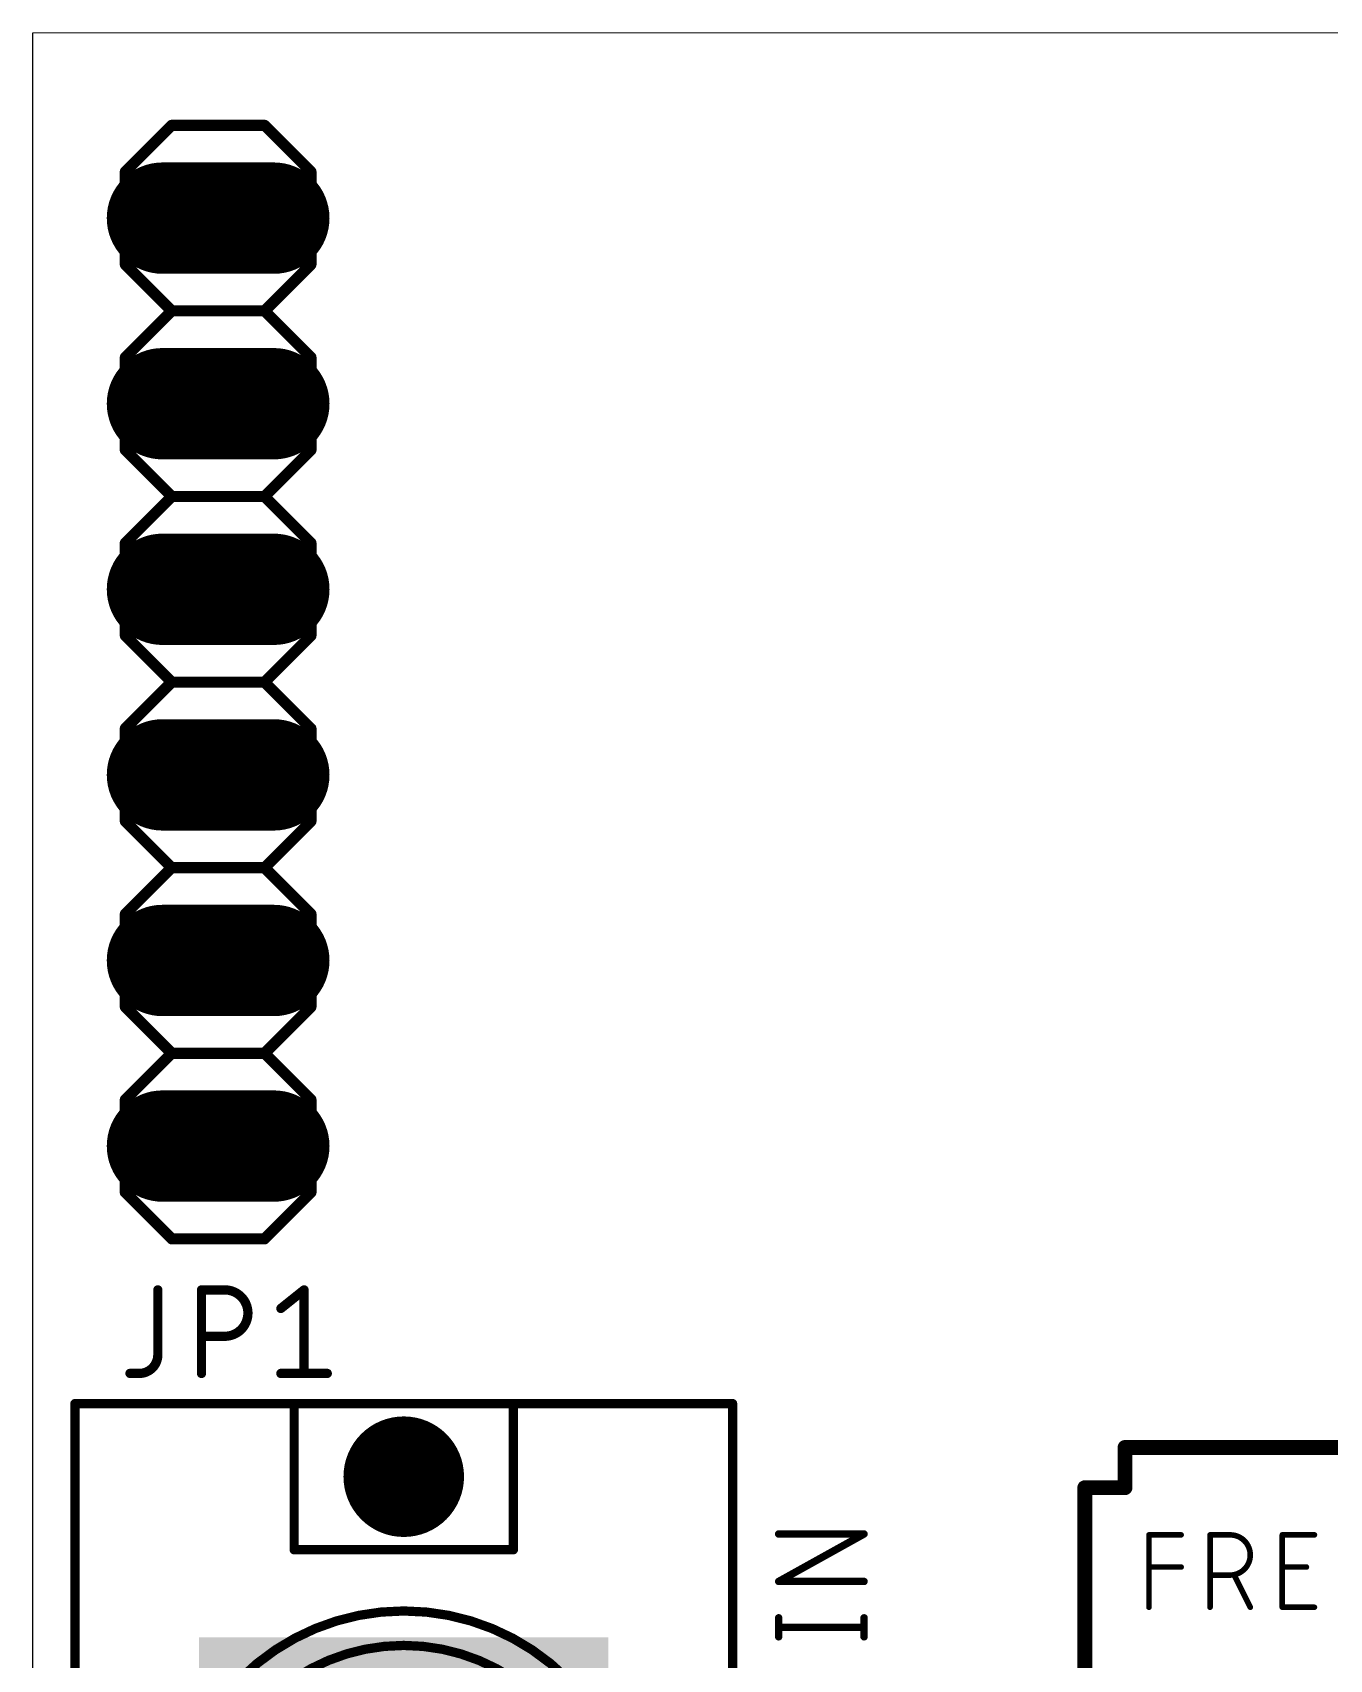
# Model space of a CAD drawing. Extents: x 0 to 48, y 0 to 103.
# Drawn here: x 0 to 17.75, y 77.43 to 99.69 of the extents above; entities that cross this region are included whole.
import ezdxf

# ---------------------------------------------------------------- set-up
doc = ezdxf.new("R2010")
doc.units = 0
for name, color, linetype in [('17', 110, 'CONTINUOUS'), ('20', 31, 'CONTINUOUS'), ('21', 253, 'CONTINUOUS'), ('23', 53, 'CONTINUOUS'), ('25', 253, 'CONTINUOUS'), ('41', 12, 'CONTINUOUS'), ('51', 253, 'CONTINUOUS')]:
    doc.layers.add(name, color=color, linetype=linetype)

# ---------------------------------------------------------------- blocks, each defined once
blk = doc.blocks.new('RECT')
blk.add_solid([(-0.5, -0.5), (0.5, -0.5), (-0.5, 0.5), (0.5, 0.5)])
blk = doc.blocks.new('ROUNDP')
at = {"const_width": 0.5}
blk.add_lwpolyline([(0, -0.25, 1), (0, 0.25, 1), (0, -0.25)], format="xyb", dxfattribs=at)
blk = doc.blocks.new('LONGP100')
at = {"const_width": 1}
blk.add_lwpolyline([(-0.5, 0), (0.5, 0)], dxfattribs=at)
at = {"const_width": 0.5}
for points in [[(-0.5, 0.25, 1), (-0.5, -0.25)], [(0.5, -0.25, 1), (0.5, 0.25)]]:
    blk.add_lwpolyline(points, format="xyb", dxfattribs=at)

msp = doc.modelspace()

# ---------------------------------------------------------------- linework, layer by layer
at = {"layer": '20'}
for p, q in [((48.26, 99.695), (0, 99.685)), ((0, 99.685), (0, 0))]:
    msp.add_line(p, q, dxfattribs=at)
at = {"layer": '21'}
for points, const_width in [([(1.905, 98.425), (1.27, 97.79)], 0.1524), ([(3.175, 98.425), (1.905, 98.425)], 0.1524), ([(3.81, 97.79), (3.175, 98.425)], 0.1524), ([(1.27, 96.52), (1.27, 97.79)], 0.1524), ([(3.81, 97.79), (3.81, 96.52)], 0.1524), ([(1.905, 95.885), (1.27, 96.52)], 0.1524), ([(3.81, 96.52), (3.175, 95.885)], 0.1524), ([(1.27, 95.25), (1.905, 95.885)], 0.1524), ([(3.175, 95.885), (1.905, 95.885)], 0.1524), ([(3.175, 95.885), (3.81, 95.25)], 0.1524), ([(1.27, 93.98), (1.27, 95.25)], 0.1524), ([(3.81, 95.25), (3.81, 93.98)], 0.1524), ([(1.905, 93.345), (1.27, 93.98)], 0.1524), ([(3.81, 93.98), (3.175, 93.345)], 0.1524), ([(1.27, 92.71), (1.905, 93.345)], 0.1524), ([(3.175, 93.345), (1.905, 93.345)], 0.1524), ([(3.175, 93.345), (3.81, 92.71)], 0.1524), ([(1.27, 91.44), (1.27, 92.71)], 0.1524), ([(3.81, 92.71), (3.81, 91.44)], 0.1524), ([(1.905, 90.805), (1.27, 91.44)], 0.1524), ([(3.81, 91.44), (3.175, 90.805)], 0.1524), ([(1.905, 90.805), (1.27, 90.17)], 0.1524), ([(3.175, 90.805), (1.905, 90.805)], 0.1524), ([(3.81, 90.17), (3.175, 90.805)], 0.1524), ([(1.27, 88.9), (1.27, 90.17)], 0.1524), ([(3.81, 90.17), (3.81, 88.9)], 0.1524), ([(1.905, 88.265), (1.27, 88.9)], 0.1524), ([(3.81, 88.9), (3.175, 88.265)], 0.1524), ([(1.27, 87.63), (1.905, 88.265)], 0.1524), ([(3.175, 88.265), (1.905, 88.265)], 0.1524), ([(3.175, 88.265), (3.81, 87.63)], 0.1524), ([(1.27, 86.36), (1.27, 87.63)], 0.1524), ([(3.81, 87.63), (3.81, 86.36)], 0.1524), ([(1.905, 85.725), (1.27, 86.36)], 0.1524), ([(3.81, 86.36), (3.175, 85.725)], 0.1524), ([(1.905, 85.725), (1.27, 85.09)], 0.1524), ([(3.175, 85.725), (1.905, 85.725)], 0.1524), ([(3.81, 85.09), (3.175, 85.725)], 0.1524), ([(1.27, 83.82), (1.27, 85.09)], 0.1524), ([(3.81, 85.09), (3.81, 83.82)], 0.1524), ([(1.905, 83.185), (1.27, 83.82)], 0.1524), ([(3.81, 83.82), (3.175, 83.185)], 0.1524), ([(3.175, 83.185), (1.905, 83.185)], 0.1524), ([(0.58, 80.93), (3.58, 80.93)], 0.127), ([(0.58, 80.93), (0.58, 70.43)], 0.127), ([(3.58, 80.93), (6.58, 80.93)], 0.127), ([(3.58, 80.93), (3.58, 78.93)], 0.127), ([(6.58, 80.93), (9.58, 80.93)], 0.127), ([(6.58, 78.93), (6.58, 80.93)], 0.127), ([(9.58, 70.43), (9.58, 80.93)], 0.127), ([(14.95, 80.33), (23.15, 80.33)], 0.2032), ([(14.95, 80.33), (14.95, 79.78)], 0.2032), ([(14.95, 79.78), (14.4, 79.78)], 0.2032), ([(14.4, 77.58), (14.4, 79.78)], 0.2032), ([(3.58, 78.93), (6.58, 78.93)], 0.127)]:
    msp.add_lwpolyline(points, dxfattribs=dict(at, const_width=const_width))
for points, const_width in [([(1.905, 98.4631, 1), (1.905, 98.3869)], 0.0762), ([(1.9319, 98.3981, 1), (1.8781, 98.4519)], 0.0762), ([(3.2019, 98.4519, 1), (3.1481, 98.3981)], 0.0762), ([(3.175, 98.3869, 1), (3.175, 98.4631)], 0.0762), ([(1.3081, 97.79, 1), (1.2319, 97.79)], 0.0762), ([(1.2431, 97.8169, 1), (1.2969, 97.7631)], 0.0762), ([(3.8481, 97.79, 1), (3.7719, 97.79)], 0.0762), ([(3.7831, 97.7631, 1), (3.8369, 97.8169)], 0.0762), ([(1.2319, 96.52, 1), (1.3081, 96.52)], 0.0762), ([(1.2969, 96.5469, 1), (1.2431, 96.4931)], 0.0762), ([(3.7719, 96.52, 1), (3.8481, 96.52)], 0.0762), ([(3.8369, 96.4931, 1), (3.7831, 96.5469)], 0.0762), ([(1.905, 95.9231, 1), (1.905, 95.8469)], 0.0762), ([(1.9319, 95.8581, 1), (1.8781, 95.9119)], 0.0762), ([(1.8781, 95.8581, 1), (1.9319, 95.9119)], 0.0762), ([(3.2019, 95.9119, 1), (3.1481, 95.8581)], 0.0762), ([(3.1481, 95.9119, 1), (3.2019, 95.8581)], 0.0762), ([(3.175, 95.8469, 1), (3.175, 95.9231)], 0.0762), ([(1.3081, 95.25, 1), (1.2319, 95.25)], 0.0762), ([(1.2431, 95.2769, 1), (1.2969, 95.2231)], 0.0762), ([(3.8481, 95.25, 1), (3.7719, 95.25)], 0.0762), ([(3.7831, 95.2231, 1), (3.8369, 95.2769)], 0.0762), ([(1.2319, 93.98, 1), (1.3081, 93.98)], 0.0762), ([(1.2969, 94.0069, 1), (1.2431, 93.9531)], 0.0762), ([(3.7719, 93.98, 1), (3.8481, 93.98)], 0.0762), ([(3.8369, 93.9531, 1), (3.7831, 94.0069)], 0.0762), ([(1.905, 93.3831, 1), (1.905, 93.3069)], 0.0762), ([(1.9319, 93.3181, 1), (1.8781, 93.3719)], 0.0762), ([(1.8781, 93.3181, 1), (1.9319, 93.3719)], 0.0762), ([(3.2019, 93.3719, 1), (3.1481, 93.3181)], 0.0762), ([(3.1481, 93.3719, 1), (3.2019, 93.3181)], 0.0762), ([(3.175, 93.3069, 1), (3.175, 93.3831)], 0.0762), ([(1.3081, 92.71, 1), (1.2319, 92.71)], 0.0762), ([(1.2431, 92.7369, 1), (1.2969, 92.6831)], 0.0762), ([(3.8481, 92.71, 1), (3.7719, 92.71)], 0.0762), ([(3.7831, 92.6831, 1), (3.8369, 92.7369)], 0.0762), ([(1.2969, 91.4669, 1), (1.2431, 91.4131)], 0.0762), ([(3.8369, 91.4131, 1), (3.7831, 91.4669)], 0.0762), ([(1.2319, 91.44, 1), (1.3081, 91.44)], 0.0762), ([(3.7719, 91.44, 1), (3.8481, 91.44)], 0.0762), ([(1.905, 90.8431, 1), (1.905, 90.7669)], 0.0762), ([(1.9319, 90.7781, 1), (1.8781, 90.8319)], 0.0762), ([(1.8781, 90.7781, 1), (1.9319, 90.8319)], 0.0762), ([(3.2019, 90.8319, 1), (3.1481, 90.7781)], 0.0762), ([(3.1481, 90.8319, 1), (3.2019, 90.7781)], 0.0762), ([(3.175, 90.7669, 1), (3.175, 90.8431)], 0.0762), ([(1.3081, 90.17, 1), (1.2319, 90.17)], 0.0762), ([(1.2431, 90.1969, 1), (1.2969, 90.1431)], 0.0762), ([(3.8481, 90.17, 1), (3.7719, 90.17)], 0.0762), ([(3.7831, 90.1431, 1), (3.8369, 90.1969)], 0.0762), ([(1.2319, 88.9, 1), (1.3081, 88.9)], 0.0762), ([(1.2969, 88.9269, 1), (1.2431, 88.8731)], 0.0762), ([(3.7719, 88.9, 1), (3.8481, 88.9)], 0.0762), ([(3.8369, 88.8731, 1), (3.7831, 88.9269)], 0.0762), ([(1.905, 88.3031, 1), (1.905, 88.2269)], 0.0762), ([(1.9319, 88.2381, 1), (1.8781, 88.2919)], 0.0762), ([(1.8781, 88.2381, 1), (1.9319, 88.2919)], 0.0762), ([(3.2019, 88.2919, 1), (3.1481, 88.2381)], 0.0762), ([(3.1481, 88.2919, 1), (3.2019, 88.2381)], 0.0762), ([(3.175, 88.2269, 1), (3.175, 88.3031)], 0.0762), ([(1.3081, 87.63, 1), (1.2319, 87.63)], 0.0762), ([(1.2431, 87.6569, 1), (1.2969, 87.6031)], 0.0762), ([(3.8481, 87.63, 1), (3.7719, 87.63)], 0.0762), ([(3.7831, 87.6031, 1), (3.8369, 87.6569)], 0.0762), ([(1.2319, 86.36, 1), (1.3081, 86.36)], 0.0762), ([(1.2969, 86.3869, 1), (1.2431, 86.3331)], 0.0762), ([(3.7719, 86.36, 1), (3.8481, 86.36)], 0.0762), ([(3.8369, 86.3331, 1), (3.7831, 86.3869)], 0.0762), ([(1.905, 85.7631, 1), (1.905, 85.6869)], 0.0762), ([(1.9319, 85.6981, 1), (1.8781, 85.7519)], 0.0762), ([(1.8781, 85.6981, 1), (1.9319, 85.7519)], 0.0762), ([(3.2019, 85.7519, 1), (3.1481, 85.6981)], 0.0762), ([(3.1481, 85.7519, 1), (3.2019, 85.6981)], 0.0762), ([(3.175, 85.6869, 1), (3.175, 85.7631)], 0.0762), ([(1.3081, 85.09, 1), (1.2319, 85.09)], 0.0762), ([(1.2431, 85.1169, 1), (1.2969, 85.0631)], 0.0762), ([(3.8481, 85.09, 1), (3.7719, 85.09)], 0.0762), ([(3.7831, 85.0631, 1), (3.8369, 85.1169)], 0.0762), ([(1.2319, 83.82, 1), (1.3081, 83.82)], 0.0762), ([(1.2969, 83.8469, 1), (1.2431, 83.7931)], 0.0762), ([(3.7719, 83.82, 1), (3.8481, 83.82)], 0.0762), ([(3.8369, 83.7931, 1), (3.7831, 83.8469)], 0.0762), ([(1.905, 83.2231, 1), (1.905, 83.1469)], 0.0762), ([(1.8781, 83.1581, 1), (1.9319, 83.2119)], 0.0762), ([(3.1481, 83.2119, 1), (3.2019, 83.1581)], 0.0762), ([(3.175, 83.1469, 1), (3.175, 83.2231)], 0.0762), ([(0.58, 80.9618, 1), (0.58, 80.8983)], 0.0635), ([(0.6118, 80.93, 1), (0.5483, 80.93)], 0.0635), ([(3.6118, 80.93, 1), (3.5482, 80.93)], 0.0635), ([(3.58, 80.9618, 1), (3.58, 80.8983)], 0.0635), ([(3.58, 80.8983, 1), (3.58, 80.9618)], 0.0635), ([(6.58, 80.9618, 1), (6.58, 80.8983)], 0.0635), ([(6.6117, 80.93, 1), (6.5483, 80.93)], 0.0635), ([(6.58, 80.8983, 1), (6.58, 80.9618)], 0.0635), ([(9.6118, 80.93, 1), (9.5482, 80.93)], 0.0635), ([(9.58, 80.8983, 1), (9.58, 80.9618)], 0.0635), ([(14.95, 80.3808, 1), (14.95, 80.2792)], 0.1016), ([(15.0008, 80.33, 1), (14.8992, 80.33)], 0.1016), ([(14.4, 79.8308, 1), (14.4, 79.7292)], 0.1016), ([(14.4508, 79.78, 1), (14.3492, 79.78)], 0.1016), ([(14.8992, 79.78, 1), (15.0008, 79.78)], 0.1016), ([(14.95, 79.7292, 1), (14.95, 79.8308)], 0.1016), ([(3.5482, 78.93, 1), (3.6118, 78.93)], 0.0635), ([(3.58, 78.9618, 1), (3.58, 78.8983)], 0.0635), ([(6.5483, 78.93, 1), (6.6117, 78.93)], 0.0635), ([(6.58, 78.8983, 1), (6.58, 78.9618)], 0.0635), ([(5.08, 71.7677, 1), (5.08, 78.0923, 1), (5.08, 71.7677)], 0.127), ([(5.08, 72.2393, 1), (5.08, 77.6207, 1), (5.08, 72.2393)], 0.127), ([(14.3492, 77.58, 1), (14.4508, 77.58)], 0.1016)]:
    msp.add_lwpolyline(points, format="xyb", dxfattribs=dict(at, const_width=const_width))
at = {"layer": '23'}
msp.add_point((2.54, 90.805), dxfattribs=at)
at = {"layer": '25'}
for points, const_width in [([(1.7145, 82.4865), (1.7145, 81.5975)], 0.127), ([(2.3125, 81.3435), (2.3125, 82.4865)], 0.127), ([(2.3125, 82.4865), (2.63, 82.4865)], 0.127), ([(3.3984, 82.2325), (3.7159, 82.4865)], 0.127), ([(3.7159, 82.4865), (3.7159, 81.3435)], 0.127), ([(2.63, 81.8515), (2.3125, 81.8515)], 0.127), ([(1.4605, 81.3435), (1.3335, 81.3435)], 0.127), ([(3.3984, 81.3435), (4.0334, 81.3435)], 0.127), ([(10.2108, 78.4964), (11.3792, 79.1455)], 0.1016), ([(11.3792, 79.1455), (10.2108, 79.1455)], 0.1016), ([(15.2781, 78.1431), (15.2781, 79.1337)], 0.0762), ([(15.2781, 79.1337), (15.7184, 79.1337)], 0.0762), ([(16.1143, 78.1431), (16.1143, 79.1337)], 0.0762), ([(16.1143, 79.1337), (16.3894, 79.1337)], 0.0762), ([(17.1023, 78.1431), (17.1023, 79.1337)], 0.0762), ([(17.1023, 79.1337), (17.5426, 79.1337)], 0.0762), ([(15.2781, 78.6934), (15.7184, 78.6934)], 0.0762), ([(16.3894, 78.5834), (16.1143, 78.5834)], 0.0762), ([(16.6646, 78.1431), (16.4445, 78.5834)], 0.0762), ([(17.1023, 78.6934), (17.4325, 78.6934)], 0.0762), ([(11.3792, 78.4964), (10.2108, 78.4964)], 0.1016), ([(17.5426, 78.1431), (17.1023, 78.1431)], 0.0762), ([(10.2108, 77.7387), (10.2108, 77.9983)], 0.1016), ([(11.3792, 77.7387), (11.3792, 77.9983)], 0.1016), ([(10.2108, 77.8685), (11.3792, 77.8685)], 0.1016)]:
    msp.add_lwpolyline(points, dxfattribs=dict(at, const_width=const_width))
for points, const_width in [([(1.7463, 82.4865, 1), (1.6828, 82.4865)], 0.0635), ([(2.3443, 82.4865, 1), (2.2808, 82.4865)], 0.0635), ([(2.3125, 82.5183, 1), (2.3125, 82.4548)], 0.0635), ([(2.63, 81.8515, 1), (2.63, 82.4865)], 0.127), ([(2.63, 82.5183, 1), (2.63, 82.4548)], 0.0635), ([(2.63, 82.4548, 1), (2.63, 82.5183)], 0.0635), ([(3.7476, 82.4865, 1), (3.6841, 82.4865)], 0.0635), ([(3.7357, 82.4617, 1), (3.696, 82.5113)], 0.0635), ([(3.3785, 82.2573, 1), (3.4182, 82.2077)], 0.0635), ([(2.3125, 81.8833, 1), (2.3125, 81.8197)], 0.0635), ([(2.63, 81.8833, 1), (2.63, 81.8197)], 0.0635), ([(2.63, 81.8197, 1), (2.63, 81.8833)], 0.0635), ([(1.4605, 81.3435, 0.4142), (1.7145, 81.5975)], 0.127), ([(1.7463, 81.5975, 1), (1.6828, 81.5975)], 0.0635), ([(1.6828, 81.5975, 1), (1.7463, 81.5975)], 0.0635), ([(1.3335, 81.3753, 1), (1.3335, 81.3118)], 0.0635), ([(1.4605, 81.3753, 1), (1.4605, 81.3118)], 0.0635), ([(1.4605, 81.3118, 1), (1.4605, 81.3753)], 0.0635), ([(2.2808, 81.3435, 1), (2.3443, 81.3435)], 0.0635), ([(3.3984, 81.3753, 1), (3.3984, 81.3118)], 0.0635), ([(3.6841, 81.3435, 1), (3.7476, 81.3435)], 0.0635), ([(4.0334, 81.3118, 1), (4.0334, 81.3753)], 0.0635), ([(10.2108, 79.1709, 1), (10.2108, 79.1201)], 0.0508), ([(11.3915, 79.1233, 1), (11.3669, 79.1677)], 0.0508), ([(11.3792, 79.1201, 1), (11.3792, 79.1709)], 0.0508), ([(15.2972, 79.1337, 1), (15.2591, 79.1337)], 0.0381), ([(15.2781, 79.1527, 1), (15.2781, 79.1147)], 0.0381), ([(15.7184, 79.1147, 1), (15.7184, 79.1527)], 0.0381), ([(16.1333, 79.1337, 1), (16.0952, 79.1337)], 0.0381), ([(16.1143, 79.1527, 1), (16.1143, 79.1147)], 0.0381), ([(16.3894, 78.5834, 1), (16.3894, 79.1337)], 0.0762), ([(16.3894, 79.1527, 1), (16.3894, 79.1147)], 0.0381), ([(16.3894, 79.1147, 1), (16.3894, 79.1527)], 0.0381), ([(17.1214, 79.1337, 1), (17.0833, 79.1337)], 0.0381), ([(17.1023, 79.1527, 1), (17.1023, 79.1147)], 0.0381), ([(17.5426, 79.1147, 1), (17.5426, 79.1527)], 0.0381), ([(15.2781, 78.7125, 1), (15.2781, 78.6744)], 0.0381), ([(15.7184, 78.6744, 1), (15.7184, 78.7125)], 0.0381), ([(16.1143, 78.6024, 1), (16.1143, 78.5643)], 0.0381), ([(16.3894, 78.6024, 1), (16.3894, 78.5643)], 0.0381), ([(16.3894, 78.5643, 1), (16.3894, 78.6024)], 0.0381), ([(16.4615, 78.5919, 1), (16.4274, 78.5748)], 0.0381), ([(17.1023, 78.7125, 1), (17.1023, 78.6744)], 0.0381), ([(17.4325, 78.6744, 1), (17.4325, 78.7125)], 0.0381), ([(10.2108, 78.5218, 1), (10.2108, 78.471)], 0.0508), ([(10.1985, 78.5186, 1), (10.2231, 78.4742)], 0.0508), ([(11.3792, 78.471, 1), (11.3792, 78.5218)], 0.0508), ([(15.2591, 78.1431, 1), (15.2972, 78.1431)], 0.0381), ([(16.0952, 78.1431, 1), (16.1333, 78.1431)], 0.0381), ([(16.6476, 78.1346, 1), (16.6816, 78.1516)], 0.0381), ([(17.1023, 78.1621, 1), (17.1023, 78.1241)], 0.0381), ([(17.0833, 78.1431, 1), (17.1214, 78.1431)], 0.0381), ([(17.5426, 78.1241, 1), (17.5426, 78.1621)], 0.0381), ([(10.2362, 77.9983, 1), (10.1854, 77.9983)], 0.0508), ([(11.4046, 77.9983, 1), (11.3538, 77.9983)], 0.0508), ([(10.2108, 77.8939, 1), (10.2108, 77.8431)], 0.0508), ([(10.1854, 77.7387, 1), (10.2362, 77.7387)], 0.0508), ([(11.3538, 77.7387, 1), (11.4046, 77.7387)], 0.0508), ([(11.3792, 77.8431, 1), (11.3792, 77.8939)], 0.0508)]:
    msp.add_lwpolyline(points, format="xyb", dxfattribs=dict(at, const_width=const_width))
at = {"layer": '51', "const_width": 0.2032}
msp.add_lwpolyline([(14.4, 69.58), (14.4, 79.78)], dxfattribs=at)
at = {"layer": '51', "const_width": 0.1016}
msp.add_lwpolyline([(14.4508, 79.78, 1), (14.3492, 79.78)], format="xyb", dxfattribs=at)

# ---------------------------------------------------------------- block references
at = {"layer": '17'}
for name, p, xscale, yscale in [('LONGP100', (2.54, 97.155), 1.524, 1.524), ('LONGP100', (2.54, 97.155), 1.524, 1.524), ('LONGP100', (2.54, 94.615), 1.524, 1.524), ('LONGP100', (2.54, 94.615), 1.524, 1.524), ('LONGP100', (2.54, 92.075), 1.524, 1.524), ('LONGP100', (2.54, 92.075), 1.524, 1.524), ('LONGP100', (2.54, 89.535), 1.524, 1.524), ('LONGP100', (2.54, 89.535), 1.524, 1.524), ('LONGP100', (2.54, 86.995), 1.524, 1.524), ('LONGP100', (2.54, 86.995), 1.524, 1.524), ('LONGP100', (2.54, 84.455), 1.524, 1.524), ('LONGP100', (2.54, 84.455), 1.524, 1.524), ('ROUNDP', (5.08, 79.93), 1.65, 1.65), ('ROUNDP', (5.08, 79.93), 1.65, 1.65)]:
    msp.add_blockref(name, p, dxfattribs=dict(at, xscale=xscale, yscale=yscale))
at = {"layer": '41', "xscale": 5.6, "yscale": 5.6}
msp.add_blockref('RECT', (5.08, 74.93), dxfattribs=at)
at = {"layer": '51', "xscale": 0.508, "yscale": 0.508, "rotation": 270}
for p in [(2.54, 97.155), (2.54, 94.615), (2.54, 92.075), (2.54, 89.535), (2.54, 86.995), (2.54, 84.455)]:
    msp.add_blockref('RECT', p, dxfattribs=at)

doc.saveas('drawing.dxf')
